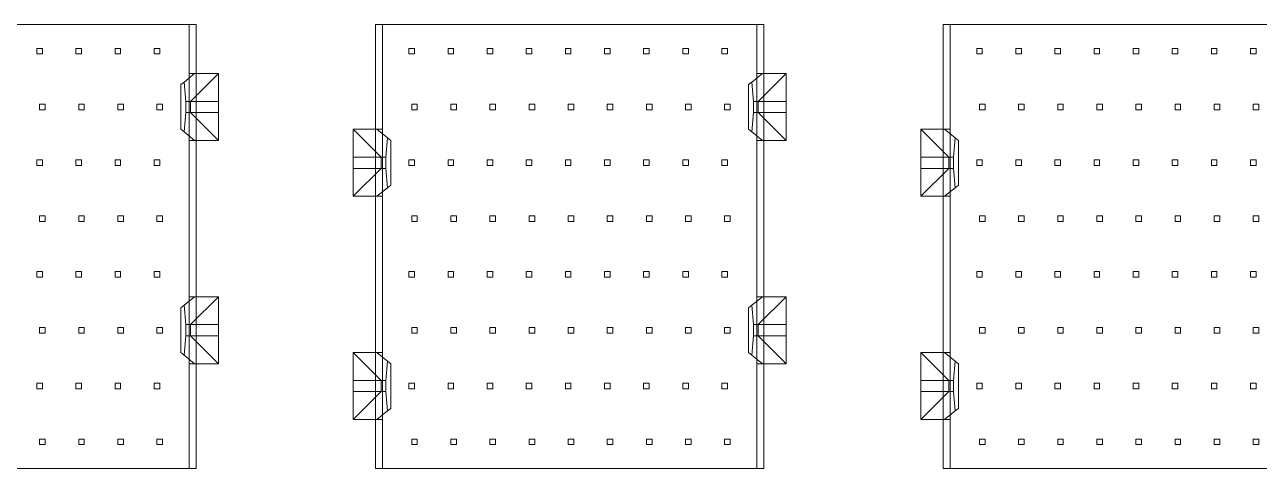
# Model space of a CAD drawing. Header units: millimetres. Extents: x -84 to 500, y -79 to 331.
# Drawn here: x 267.3 to 311.49, y 120.05 to 135.95 of the extents above; entities that cross this region are included whole.
import ezdxf
from ezdxf.lldxf.tags import DXFTag

# ---------------------------------------------------------------- set-up
doc = ezdxf.new("R2010")
doc.units = ezdxf.units.MM
tags = doc.linetypes.add('HIDDEN', pattern=[1.905, 1.27, -0.635]).pattern_tags.tags
tags[6:7] = [DXFTag(74, 4), DXFTag(75, 0), DXFTag(340, '0'), DXFTag(46, 1.0), DXFTag(50, 0.0), DXFTag(44, 0.0), DXFTag(45, 0.0)]
tags[4:5] = [DXFTag(74, 4), DXFTag(75, 0), DXFTag(340, '0'), DXFTag(46, 1.0), DXFTag(50, 0.0), DXFTag(44, 0.0), DXFTag(45, 0.0)]

msp = doc.modelspace()

# ---------------------------------------------------------------- linework, layer by layer
at = {"color": 7, "linetype": 'Continuous', "lineweight": 15}
for p, q in [((273.18, 135.95), (259.78, 135.95)), ((273.18, 134.2), (273.18, 135.95)), ((273.43, 135.95), (273.18, 135.95)), ((273.43, 135.95), (273.43, 134.2)), ((279.85, 135.95), (279.85, 132.2)), ((280.1, 135.95), (279.85, 135.95)), ((280.1, 135.95), (280.1, 132.2)), ((293.5, 135.95), (280.1, 135.95)), ((293.5, 134.2), (293.5, 135.95)), ((293.75, 135.95), (293.5, 135.95)), ((293.75, 135.95), (293.75, 134.2)), ((300.17, 135.95), (300.17, 132.2)), ((300.42, 135.95), (300.17, 135.95)), ((300.42, 135.95), (300.42, 132.2)), ((313.82, 135.95), (300.42, 135.95)), ((272.88, 133.8), (272.999, 133.895)), ((273.38, 134.2), (272.999, 133.895)), ((272.999, 133.895), (273.06, 133.2)), ((273.18, 134.2), (273.38, 134.2)), ((274.23, 134.2), (273.23, 133.2)), ((273.38, 134.2), (274.23, 134.2)), ((274.23, 134.2), (274.23, 133.2)), ((293.2, 133.8), (293.319, 133.895)), ((293.7, 134.2), (293.319, 133.895)), ((293.319, 133.895), (293.38, 133.2)), ((293.5, 134.2), (293.7, 134.2)), ((294.55, 134.2), (293.55, 133.2)), ((293.7, 134.2), (294.55, 134.2)), ((294.55, 134.2), (294.55, 133.2)), ((272.88, 132.2), (272.88, 133.8)), ((293.2, 132.2), (293.2, 133.8)), ((273.06, 133.2), (273.06, 132.8)), ((273.23, 133.2), (273.06, 133.2)), ((273.23, 132.8), (273.23, 133.2)), ((274.23, 133.2), (273.23, 133.2)), ((274.23, 133.2), (274.23, 132.8)), ((293.38, 133.2), (293.38, 132.8)), ((293.55, 133.2), (293.38, 133.2)), ((293.55, 132.8), (293.55, 133.2)), ((294.55, 133.2), (293.55, 133.2)), ((294.55, 133.2), (294.55, 132.8)), ((273.06, 132.8), (272.999, 132.105)), ((273.06, 132.8), (273.23, 132.8)), ((273.23, 132.8), (274.23, 131.8)), ((273.23, 132.8), (274.23, 132.8)), ((274.23, 132.8), (274.23, 131.8)), ((293.38, 132.8), (293.319, 132.105)), ((293.38, 132.8), (293.55, 132.8)), ((293.55, 132.8), (294.55, 131.8)), ((293.55, 132.8), (294.55, 132.8)), ((294.55, 132.8), (294.55, 131.8)), ((272.999, 132.105), (272.88, 132.2)), ((280.05, 131.2), (279.05, 132.2)), ((279.05, 131.2), (279.05, 132.2)), ((279.05, 132.2), (279.9, 132.2)), ((280.281, 131.895), (279.9, 132.2)), ((279.9, 132.2), (280.1, 132.2)), ((293.319, 132.105), (293.2, 132.2)), ((299.37, 132.2), (300.22, 132.2)), ((300.37, 131.2), (299.37, 132.2)), ((299.37, 131.2), (299.37, 132.2)), ((300.601, 131.895), (300.22, 132.2)), ((300.22, 132.2), (300.42, 132.2)), ((272.999, 132.105), (273.38, 131.8)), ((273.18, 126.2), (273.18, 131.8)), ((273.38, 131.8), (273.18, 131.8)), ((274.23, 131.8), (273.38, 131.8)), ((273.43, 131.8), (273.43, 126.2)), ((280.22, 131.2), (280.281, 131.895)), ((280.281, 131.895), (280.4, 131.8)), ((280.4, 131.8), (280.4, 130.2)), ((293.319, 132.105), (293.7, 131.8)), ((293.5, 126.2), (293.5, 131.8)), ((293.7, 131.8), (293.5, 131.8)), ((294.55, 131.8), (293.7, 131.8)), ((293.75, 131.8), (293.75, 126.2)), ((300.54, 131.2), (300.601, 131.895)), ((300.601, 131.895), (300.72, 131.8)), ((300.72, 131.8), (300.72, 130.2)), ((279.05, 130.8), (279.05, 131.2)), ((280.05, 131.2), (279.05, 131.2)), ((279.05, 129.8), (279.05, 130.8)), ((279.05, 129.8), (280.05, 130.8)), ((279.05, 130.8), (280.05, 130.8)), ((280.05, 131.2), (280.05, 130.8)), ((280.22, 131.2), (280.05, 131.2)), ((280.05, 130.8), (280.22, 130.8)), ((280.22, 130.8), (280.22, 131.2)), ((280.281, 130.105), (280.22, 130.8)), ((299.37, 130.8), (299.37, 131.2)), ((300.37, 131.2), (299.37, 131.2)), ((299.37, 129.8), (300.37, 130.8)), ((299.37, 129.8), (299.37, 130.8)), ((299.37, 130.8), (300.37, 130.8)), ((300.54, 131.2), (300.37, 131.2)), ((300.37, 131.2), (300.37, 130.8)), ((300.37, 130.8), (300.54, 130.8)), ((300.54, 130.8), (300.54, 131.2)), ((300.601, 130.105), (300.54, 130.8)), ((280.281, 130.105), (279.9, 129.8)), ((280.4, 130.2), (280.281, 130.105)), ((300.601, 130.105), (300.22, 129.8)), ((300.72, 130.2), (300.601, 130.105)), ((279.9, 129.8), (279.05, 129.8)), ((279.85, 124.2), (279.85, 129.8)), ((280.1, 129.8), (279.9, 129.8)), ((280.1, 129.8), (280.1, 124.2)), ((300.22, 129.8), (299.37, 129.8)), ((300.17, 124.2), (300.17, 129.8)), ((300.42, 129.8), (300.22, 129.8)), ((300.42, 129.8), (300.42, 124.2)), ((273.38, 126.2), (272.999, 125.895)), ((273.18, 126.2), (273.38, 126.2)), ((274.23, 126.2), (273.23, 125.2)), ((273.38, 126.2), (274.23, 126.2)), ((274.23, 126.2), (274.23, 125.2)), ((293.7, 126.2), (293.319, 125.895)), ((293.5, 126.2), (293.7, 126.2)), ((294.55, 126.2), (293.55, 125.2)), ((293.7, 126.2), (294.55, 126.2)), ((294.55, 126.2), (294.55, 125.2)), ((272.88, 125.8), (272.999, 125.895)), ((272.88, 124.2), (272.88, 125.8)), ((272.999, 125.895), (273.06, 125.2)), ((293.2, 125.8), (293.319, 125.895)), ((293.2, 124.2), (293.2, 125.8)), ((293.319, 125.895), (293.38, 125.2)), ((273.06, 125.2), (273.06, 124.8)), ((273.23, 125.2), (273.06, 125.2)), ((273.23, 124.8), (273.23, 125.2)), ((274.23, 125.2), (273.23, 125.2)), ((274.23, 125.2), (274.23, 124.8)), ((293.38, 125.2), (293.38, 124.8)), ((293.55, 125.2), (293.38, 125.2)), ((293.55, 124.8), (293.55, 125.2)), ((294.55, 125.2), (293.55, 125.2)), ((294.55, 125.2), (294.55, 124.8)), ((273.06, 124.8), (272.999, 124.105)), ((273.06, 124.8), (273.23, 124.8)), ((273.23, 124.8), (274.23, 124.8)), ((273.23, 124.8), (274.23, 123.8)), ((274.23, 124.8), (274.23, 123.8)), ((293.38, 124.8), (293.319, 124.105)), ((293.38, 124.8), (293.55, 124.8)), ((293.55, 124.8), (294.55, 124.8)), ((293.55, 124.8), (294.55, 123.8)), ((294.55, 124.8), (294.55, 123.8)), ((272.999, 124.105), (272.88, 124.2)), ((280.05, 123.2), (279.05, 124.2)), ((279.05, 123.2), (279.05, 124.2)), ((279.05, 124.2), (279.9, 124.2)), ((279.9, 124.2), (280.281, 123.895)), ((279.9, 124.2), (280.1, 124.2)), ((293.319, 124.105), (293.2, 124.2)), ((299.37, 124.2), (300.22, 124.2)), ((300.37, 123.2), (299.37, 124.2)), ((299.37, 123.2), (299.37, 124.2)), ((300.22, 124.2), (300.601, 123.895)), ((300.22, 124.2), (300.42, 124.2)), ((273.38, 123.8), (272.999, 124.105)), ((273.18, 120.05), (273.18, 123.8)), ((273.38, 123.8), (273.18, 123.8)), ((274.23, 123.8), (273.38, 123.8)), ((273.43, 123.8), (273.43, 120.05)), ((280.22, 123.2), (280.281, 123.895)), ((280.281, 123.895), (280.4, 123.8)), ((280.4, 123.8), (280.4, 122.2)), ((293.7, 123.8), (293.319, 124.105)), ((293.5, 120.05), (293.5, 123.8)), ((293.7, 123.8), (293.5, 123.8)), ((294.55, 123.8), (293.7, 123.8)), ((293.75, 123.8), (293.75, 120.05)), ((300.54, 123.2), (300.601, 123.895)), ((300.601, 123.895), (300.72, 123.8)), ((300.72, 123.8), (300.72, 122.2)), ((279.05, 122.8), (279.05, 123.2)), ((280.05, 123.2), (279.05, 123.2)), ((280.22, 123.2), (280.05, 123.2)), ((280.05, 123.2), (280.05, 122.8)), ((280.22, 122.8), (280.22, 123.2)), ((299.37, 122.8), (299.37, 123.2)), ((300.37, 123.2), (299.37, 123.2)), ((300.54, 123.2), (300.37, 123.2)), ((300.37, 123.2), (300.37, 122.8)), ((300.54, 122.8), (300.54, 123.2)), ((279.05, 121.8), (280.05, 122.8)), ((279.05, 122.8), (280.05, 122.8)), ((279.05, 121.8), (279.05, 122.8)), ((280.05, 122.8), (280.22, 122.8)), ((280.281, 122.105), (280.22, 122.8)), ((299.37, 121.8), (300.37, 122.8)), ((299.37, 121.8), (299.37, 122.8)), ((299.37, 122.8), (300.37, 122.8)), ((300.37, 122.8), (300.54, 122.8)), ((300.601, 122.105), (300.54, 122.8)), ((279.9, 121.8), (280.281, 122.105)), ((280.4, 122.2), (280.281, 122.105)), ((300.22, 121.8), (300.601, 122.105)), ((300.72, 122.2), (300.601, 122.105)), ((279.9, 121.8), (279.05, 121.8)), ((279.85, 120.05), (279.85, 121.8)), ((280.1, 121.8), (279.9, 121.8)), ((280.1, 121.8), (280.1, 120.05)), ((300.22, 121.8), (299.37, 121.8)), ((300.17, 120.05), (300.17, 121.8)), ((300.42, 121.8), (300.22, 121.8)), ((300.42, 121.8), (300.42, 120.05)), ((259.78, 120.05), (273.18, 120.05)), ((273.43, 120.05), (273.18, 120.05)), ((279.85, 120.05), (280.1, 120.05)), ((280.1, 120.05), (293.5, 120.05)), ((293.75, 120.05), (293.5, 120.05)), ((300.17, 120.05), (300.42, 120.05)), ((300.42, 120.05), (313.82, 120.05))]:
    msp.add_line(p, q, dxfattribs=at)
at = {"color": 7, "linetype": 'HIDDEN', "lineweight": 0}
for p, q in [((267.73, 135.1), (267.93, 135.1)), ((267.73, 135.1), (267.73, 134.9)), ((267.93, 134.9), (267.73, 134.9)), ((267.93, 135.1), (267.93, 134.9)), ((269.13, 135.1), (269.33, 135.1)), ((269.13, 135.1), (269.13, 134.9)), ((269.33, 134.9), (269.13, 134.9)), ((269.33, 135.1), (269.33, 134.9)), ((270.53, 135.1), (270.73, 135.1)), ((270.53, 135.1), (270.53, 134.9)), ((270.73, 134.9), (270.53, 134.9)), ((270.73, 135.1), (270.73, 134.9)), ((271.93, 135.1), (272.13, 135.1)), ((271.93, 135.1), (271.93, 134.9)), ((272.13, 134.9), (271.93, 134.9)), ((272.13, 135.1), (272.13, 134.9)), ((281.05, 135.1), (281.25, 135.1)), ((281.05, 135.1), (281.05, 134.9)), ((281.25, 134.9), (281.05, 134.9)), ((281.25, 135.1), (281.25, 134.9)), ((282.45, 135.1), (282.45, 134.9)), ((282.45, 135.1), (282.65, 135.1)), ((282.65, 134.9), (282.45, 134.9)), ((282.65, 135.1), (282.65, 134.9)), ((283.85, 135.1), (284.05, 135.1)), ((283.85, 135.1), (283.85, 134.9)), ((284.05, 134.9), (283.85, 134.9)), ((284.05, 135.1), (284.05, 134.9)), ((285.25, 135.1), (285.25, 134.9)), ((285.25, 135.1), (285.45, 135.1)), ((285.45, 134.9), (285.25, 134.9)), ((285.45, 135.1), (285.45, 134.9)), ((286.65, 135.1), (286.85, 135.1)), ((286.65, 135.1), (286.65, 134.9)), ((286.85, 134.9), (286.65, 134.9)), ((286.85, 135.1), (286.85, 134.9)), ((288.05, 135.1), (288.25, 135.1)), ((288.05, 135.1), (288.05, 134.9)), ((288.25, 134.9), (288.05, 134.9)), ((288.25, 135.1), (288.25, 134.9)), ((289.45, 135.1), (289.65, 135.1)), ((289.45, 135.1), (289.45, 134.9)), ((289.65, 134.9), (289.45, 134.9)), ((289.65, 135.1), (289.65, 134.9)), ((290.85, 135.1), (291.05, 135.1)), ((290.85, 135.1), (290.85, 134.9)), ((291.05, 134.9), (290.85, 134.9)), ((291.05, 135.1), (291.05, 134.9)), ((292.25, 135.1), (292.45, 135.1)), ((292.25, 135.1), (292.25, 134.9)), ((292.45, 134.9), (292.25, 134.9)), ((292.45, 135.1), (292.45, 134.9)), ((301.37, 135.1), (301.37, 134.9)), ((301.37, 135.1), (301.57, 135.1)), ((301.57, 134.9), (301.37, 134.9)), ((301.57, 135.1), (301.57, 134.9)), ((302.77, 135.1), (302.77, 134.9)), ((302.77, 135.1), (302.97, 135.1)), ((302.97, 134.9), (302.77, 134.9)), ((302.97, 135.1), (302.97, 134.9)), ((304.17, 135.1), (304.17, 134.9)), ((304.17, 135.1), (304.37, 135.1)), ((304.37, 134.9), (304.17, 134.9)), ((304.37, 135.1), (304.37, 134.9)), ((305.57, 135.1), (305.57, 134.9)), ((305.57, 135.1), (305.77, 135.1)), ((305.77, 134.9), (305.57, 134.9)), ((305.77, 135.1), (305.77, 134.9)), ((306.97, 135.1), (306.97, 134.9)), ((306.97, 135.1), (307.17, 135.1)), ((307.17, 134.9), (306.97, 134.9)), ((307.17, 135.1), (307.17, 134.9)), ((308.37, 135.1), (308.37, 134.9)), ((308.37, 135.1), (308.57, 135.1)), ((308.57, 134.9), (308.37, 134.9)), ((308.57, 135.1), (308.57, 134.9)), ((309.77, 135.1), (309.97, 135.1)), ((309.77, 135.1), (309.77, 134.9)), ((309.97, 134.9), (309.77, 134.9)), ((309.97, 135.1), (309.97, 134.9)), ((311.17, 135.1), (311.17, 134.9)), ((311.17, 135.1), (311.37, 135.1)), ((311.37, 134.9), (311.17, 134.9)), ((311.37, 135.1), (311.37, 134.9)), ((273.18, 131.8), (273.18, 134.2)), ((273.43, 134.2), (273.43, 131.8)), ((293.5, 131.8), (293.5, 134.2)), ((293.75, 134.2), (293.75, 131.8)), ((267.83, 133.1), (268.03, 133.1)), ((267.83, 132.9), (267.83, 133.1)), ((268.03, 133.1), (268.03, 132.9)), ((269.23, 133.1), (269.43, 133.1)), ((269.23, 132.9), (269.23, 133.1)), ((269.43, 133.1), (269.43, 132.9)), ((270.63, 133.1), (270.83, 133.1)), ((270.63, 132.9), (270.63, 133.1)), ((270.83, 133.1), (270.83, 132.9)), ((272.03, 132.9), (272.03, 133.1)), ((272.03, 133.1), (272.23, 133.1)), ((272.23, 133.1), (272.23, 132.9)), ((281.15, 132.9), (281.15, 133.1)), ((281.15, 133.1), (281.35, 133.1)), ((281.35, 133.1), (281.35, 132.9)), ((282.55, 133.1), (282.75, 133.1)), ((282.55, 132.9), (282.55, 133.1)), ((282.75, 133.1), (282.75, 132.9)), ((283.95, 132.9), (283.95, 133.1)), ((283.95, 133.1), (284.15, 133.1)), ((284.15, 133.1), (284.15, 132.9)), ((285.35, 132.9), (285.35, 133.1)), ((285.35, 133.1), (285.55, 133.1)), ((285.55, 133.1), (285.55, 132.9)), ((286.75, 132.9), (286.75, 133.1)), ((286.75, 133.1), (286.95, 133.1)), ((286.95, 133.1), (286.95, 132.9)), ((288.15, 132.9), (288.15, 133.1)), ((288.15, 133.1), (288.35, 133.1)), ((288.35, 133.1), (288.35, 132.9)), ((289.55, 132.9), (289.55, 133.1)), ((289.55, 133.1), (289.75, 133.1)), ((289.75, 133.1), (289.75, 132.9)), ((290.95, 132.9), (290.95, 133.1)), ((290.95, 133.1), (291.15, 133.1)), ((291.15, 133.1), (291.15, 132.9)), ((292.35, 132.9), (292.35, 133.1)), ((292.35, 133.1), (292.55, 133.1)), ((292.55, 133.1), (292.55, 132.9)), ((301.47, 132.9), (301.47, 133.1)), ((301.47, 133.1), (301.67, 133.1)), ((301.67, 133.1), (301.67, 132.9)), ((302.87, 133.1), (303.07, 133.1)), ((302.87, 132.9), (302.87, 133.1)), ((303.07, 133.1), (303.07, 132.9)), ((304.27, 132.9), (304.27, 133.1)), ((304.27, 133.1), (304.47, 133.1)), ((304.47, 133.1), (304.47, 132.9)), ((305.67, 133.1), (305.87, 133.1)), ((305.67, 132.9), (305.67, 133.1)), ((305.87, 133.1), (305.87, 132.9)), ((307.07, 132.9), (307.07, 133.1)), ((307.07, 133.1), (307.27, 133.1)), ((307.27, 133.1), (307.27, 132.9)), ((308.47, 132.9), (308.47, 133.1)), ((308.47, 133.1), (308.67, 133.1)), ((308.67, 133.1), (308.67, 132.9)), ((309.87, 133.1), (310.07, 133.1)), ((309.87, 132.9), (309.87, 133.1)), ((310.07, 133.1), (310.07, 132.9)), ((311.27, 132.9), (311.27, 133.1)), ((311.27, 133.1), (311.47, 133.1)), ((311.47, 133.1), (311.47, 132.9)), ((267.83, 132.9), (268.03, 132.9)), ((269.23, 132.9), (269.43, 132.9)), ((270.63, 132.9), (270.83, 132.9)), ((272.03, 132.9), (272.23, 132.9)), ((281.15, 132.9), (281.35, 132.9)), ((282.55, 132.9), (282.75, 132.9)), ((283.95, 132.9), (284.15, 132.9)), ((285.35, 132.9), (285.55, 132.9)), ((286.75, 132.9), (286.95, 132.9)), ((288.15, 132.9), (288.35, 132.9)), ((289.55, 132.9), (289.75, 132.9)), ((290.95, 132.9), (291.15, 132.9)), ((292.35, 132.9), (292.55, 132.9)), ((301.47, 132.9), (301.67, 132.9)), ((302.87, 132.9), (303.07, 132.9)), ((304.27, 132.9), (304.47, 132.9)), ((305.67, 132.9), (305.87, 132.9)), ((307.07, 132.9), (307.27, 132.9)), ((308.47, 132.9), (308.67, 132.9)), ((309.87, 132.9), (310.07, 132.9)), ((311.27, 132.9), (311.47, 132.9)), ((279.85, 129.8), (279.85, 132.2)), ((280.1, 129.8), (280.1, 132.2)), ((300.17, 129.8), (300.17, 132.2)), ((300.42, 129.8), (300.42, 132.2)), ((267.73, 131.1), (267.93, 131.1)), ((267.73, 131.1), (267.73, 130.9)), ((267.93, 130.9), (267.73, 130.9)), ((267.93, 131.1), (267.93, 130.9)), ((269.13, 131.1), (269.13, 130.9)), ((269.13, 131.1), (269.33, 131.1)), ((269.33, 130.9), (269.13, 130.9)), ((269.33, 131.1), (269.33, 130.9)), ((270.53, 131.1), (270.53, 130.9)), ((270.53, 131.1), (270.73, 131.1)), ((270.73, 130.9), (270.53, 130.9)), ((270.73, 131.1), (270.73, 130.9)), ((271.93, 131.1), (272.13, 131.1)), ((271.93, 131.1), (271.93, 130.9)), ((272.13, 130.9), (271.93, 130.9)), ((272.13, 131.1), (272.13, 130.9)), ((281.05, 131.1), (281.25, 131.1)), ((281.05, 131.1), (281.05, 130.9)), ((281.25, 130.9), (281.05, 130.9)), ((281.25, 131.1), (281.25, 130.9)), ((282.45, 131.1), (282.65, 131.1)), ((282.45, 131.1), (282.45, 130.9)), ((282.65, 130.9), (282.45, 130.9)), ((282.65, 131.1), (282.65, 130.9)), ((283.85, 131.1), (284.05, 131.1)), ((283.85, 131.1), (283.85, 130.9)), ((284.05, 130.9), (283.85, 130.9)), ((284.05, 131.1), (284.05, 130.9)), ((285.25, 131.1), (285.45, 131.1)), ((285.25, 131.1), (285.25, 130.9)), ((285.45, 130.9), (285.25, 130.9)), ((285.45, 131.1), (285.45, 130.9)), ((286.65, 131.1), (286.85, 131.1)), ((286.65, 131.1), (286.65, 130.9)), ((286.85, 130.9), (286.65, 130.9)), ((286.85, 131.1), (286.85, 130.9)), ((288.05, 131.1), (288.25, 131.1)), ((288.05, 131.1), (288.05, 130.9)), ((288.25, 130.9), (288.05, 130.9)), ((288.25, 131.1), (288.25, 130.9)), ((289.45, 131.1), (289.65, 131.1)), ((289.45, 131.1), (289.45, 130.9)), ((289.65, 130.9), (289.45, 130.9)), ((289.65, 131.1), (289.65, 130.9)), ((290.85, 131.1), (291.05, 131.1)), ((290.85, 131.1), (290.85, 130.9)), ((291.05, 130.9), (290.85, 130.9)), ((291.05, 131.1), (291.05, 130.9)), ((292.25, 131.1), (292.45, 131.1)), ((292.25, 131.1), (292.25, 130.9)), ((292.45, 130.9), (292.25, 130.9)), ((292.45, 131.1), (292.45, 130.9)), ((301.37, 131.1), (301.57, 131.1)), ((301.37, 131.1), (301.37, 130.9)), ((301.57, 130.9), (301.37, 130.9)), ((301.57, 131.1), (301.57, 130.9)), ((302.77, 131.1), (302.77, 130.9)), ((302.77, 131.1), (302.97, 131.1)), ((302.97, 130.9), (302.77, 130.9)), ((302.97, 131.1), (302.97, 130.9)), ((304.17, 131.1), (304.17, 130.9)), ((304.17, 131.1), (304.37, 131.1)), ((304.37, 130.9), (304.17, 130.9)), ((304.37, 131.1), (304.37, 130.9)), ((305.57, 131.1), (305.57, 130.9)), ((305.57, 131.1), (305.77, 131.1)), ((305.77, 130.9), (305.57, 130.9)), ((305.77, 131.1), (305.77, 130.9)), ((306.97, 131.1), (306.97, 130.9)), ((306.97, 131.1), (307.17, 131.1)), ((307.17, 130.9), (306.97, 130.9)), ((307.17, 131.1), (307.17, 130.9)), ((308.37, 131.1), (308.37, 130.9)), ((308.37, 131.1), (308.57, 131.1)), ((308.57, 130.9), (308.37, 130.9)), ((308.57, 131.1), (308.57, 130.9)), ((309.77, 131.1), (309.77, 130.9)), ((309.77, 131.1), (309.97, 131.1)), ((309.97, 130.9), (309.77, 130.9)), ((309.97, 131.1), (309.97, 130.9)), ((311.17, 131.1), (311.17, 130.9)), ((311.17, 131.1), (311.37, 131.1)), ((311.37, 130.9), (311.17, 130.9)), ((311.37, 131.1), (311.37, 130.9)), ((267.83, 129.1), (268.03, 129.1)), ((267.83, 128.9), (267.83, 129.1)), ((268.03, 129.1), (268.03, 128.9)), ((269.23, 129.1), (269.43, 129.1)), ((269.23, 128.9), (269.23, 129.1)), ((269.43, 129.1), (269.43, 128.9)), ((270.63, 129.1), (270.83, 129.1)), ((270.63, 128.9), (270.63, 129.1)), ((270.83, 129.1), (270.83, 128.9)), ((272.03, 128.9), (272.03, 129.1)), ((272.03, 129.1), (272.23, 129.1)), ((272.23, 129.1), (272.23, 128.9)), ((281.15, 129.1), (281.35, 129.1)), ((281.15, 128.9), (281.15, 129.1)), ((281.35, 129.1), (281.35, 128.9)), ((282.55, 128.9), (282.55, 129.1)), ((282.55, 129.1), (282.75, 129.1)), ((282.75, 129.1), (282.75, 128.9)), ((283.95, 128.9), (283.95, 129.1)), ((283.95, 129.1), (284.15, 129.1)), ((284.15, 129.1), (284.15, 128.9)), ((285.35, 128.9), (285.35, 129.1)), ((285.35, 129.1), (285.55, 129.1)), ((285.55, 129.1), (285.55, 128.9)), ((286.75, 128.9), (286.75, 129.1)), ((286.75, 129.1), (286.95, 129.1)), ((286.95, 129.1), (286.95, 128.9)), ((288.15, 128.9), (288.15, 129.1)), ((288.15, 129.1), (288.35, 129.1)), ((288.35, 129.1), (288.35, 128.9)), ((289.55, 128.9), (289.55, 129.1)), ((289.55, 129.1), (289.75, 129.1)), ((289.75, 129.1), (289.75, 128.9)), ((290.95, 128.9), (290.95, 129.1)), ((290.95, 129.1), (291.15, 129.1)), ((291.15, 129.1), (291.15, 128.9)), ((292.35, 129.1), (292.55, 129.1)), ((292.35, 128.9), (292.35, 129.1)), ((292.55, 129.1), (292.55, 128.9)), ((301.47, 129.1), (301.67, 129.1)), ((301.47, 128.9), (301.47, 129.1)), ((301.67, 129.1), (301.67, 128.9)), ((302.87, 128.9), (302.87, 129.1)), ((302.87, 129.1), (303.07, 129.1)), ((303.07, 129.1), (303.07, 128.9)), ((304.27, 129.1), (304.47, 129.1)), ((304.27, 128.9), (304.27, 129.1)), ((304.47, 129.1), (304.47, 128.9)), ((305.67, 129.1), (305.87, 129.1)), ((305.67, 128.9), (305.67, 129.1)), ((305.87, 129.1), (305.87, 128.9)), ((307.07, 129.1), (307.27, 129.1)), ((307.07, 128.9), (307.07, 129.1)), ((307.27, 129.1), (307.27, 128.9)), ((308.47, 128.9), (308.47, 129.1)), ((308.47, 129.1), (308.67, 129.1)), ((308.67, 129.1), (308.67, 128.9)), ((309.87, 129.1), (310.07, 129.1)), ((309.87, 128.9), (309.87, 129.1)), ((310.07, 129.1), (310.07, 128.9)), ((311.27, 129.1), (311.47, 129.1)), ((311.27, 128.9), (311.27, 129.1)), ((311.47, 129.1), (311.47, 128.9)), ((267.83, 128.9), (268.03, 128.9)), ((269.23, 128.9), (269.43, 128.9)), ((270.63, 128.9), (270.83, 128.9)), ((272.03, 128.9), (272.23, 128.9)), ((281.15, 128.9), (281.35, 128.9)), ((282.55, 128.9), (282.75, 128.9)), ((283.95, 128.9), (284.15, 128.9)), ((285.35, 128.9), (285.55, 128.9)), ((286.75, 128.9), (286.95, 128.9)), ((288.15, 128.9), (288.35, 128.9)), ((289.55, 128.9), (289.75, 128.9)), ((290.95, 128.9), (291.15, 128.9)), ((292.35, 128.9), (292.55, 128.9)), ((301.47, 128.9), (301.67, 128.9)), ((302.87, 128.9), (303.07, 128.9)), ((304.27, 128.9), (304.47, 128.9)), ((305.67, 128.9), (305.87, 128.9)), ((307.07, 128.9), (307.27, 128.9)), ((308.47, 128.9), (308.67, 128.9)), ((309.87, 128.9), (310.07, 128.9)), ((311.27, 128.9), (311.47, 128.9)), ((267.73, 127.1), (267.73, 126.9)), ((267.73, 127.1), (267.93, 127.1)), ((267.93, 126.9), (267.73, 126.9)), ((267.93, 127.1), (267.93, 126.9)), ((269.13, 127.1), (269.13, 126.9)), ((269.13, 127.1), (269.33, 127.1)), ((269.33, 126.9), (269.13, 126.9)), ((269.33, 127.1), (269.33, 126.9)), ((270.53, 127.1), (270.53, 126.9)), ((270.53, 127.1), (270.73, 127.1)), ((270.73, 126.9), (270.53, 126.9)), ((270.73, 127.1), (270.73, 126.9)), ((271.93, 127.1), (271.93, 126.9)), ((271.93, 127.1), (272.13, 127.1)), ((272.13, 126.9), (271.93, 126.9)), ((272.13, 127.1), (272.13, 126.9)), ((281.05, 127.1), (281.25, 127.1)), ((281.05, 127.1), (281.05, 126.9)), ((281.25, 126.9), (281.05, 126.9)), ((281.25, 127.1), (281.25, 126.9)), ((282.45, 127.1), (282.65, 127.1)), ((282.45, 127.1), (282.45, 126.9)), ((282.65, 126.9), (282.45, 126.9)), ((282.65, 127.1), (282.65, 126.9)), ((283.85, 127.1), (284.05, 127.1)), ((283.85, 127.1), (283.85, 126.9)), ((284.05, 126.9), (283.85, 126.9)), ((284.05, 127.1), (284.05, 126.9)), ((285.25, 127.1), (285.45, 127.1)), ((285.25, 127.1), (285.25, 126.9)), ((285.45, 126.9), (285.25, 126.9)), ((285.45, 127.1), (285.45, 126.9)), ((286.65, 127.1), (286.85, 127.1)), ((286.65, 127.1), (286.65, 126.9)), ((286.85, 126.9), (286.65, 126.9)), ((286.85, 127.1), (286.85, 126.9)), ((288.05, 127.1), (288.25, 127.1)), ((288.05, 127.1), (288.05, 126.9)), ((288.25, 126.9), (288.05, 126.9)), ((288.25, 127.1), (288.25, 126.9)), ((289.45, 127.1), (289.65, 127.1)), ((289.45, 127.1), (289.45, 126.9)), ((289.65, 126.9), (289.45, 126.9)), ((289.65, 127.1), (289.65, 126.9)), ((290.85, 127.1), (291.05, 127.1)), ((290.85, 127.1), (290.85, 126.9)), ((291.05, 126.9), (290.85, 126.9)), ((291.05, 127.1), (291.05, 126.9)), ((292.25, 127.1), (292.45, 127.1)), ((292.25, 127.1), (292.25, 126.9)), ((292.45, 126.9), (292.25, 126.9)), ((292.45, 127.1), (292.45, 126.9)), ((301.37, 127.1), (301.57, 127.1)), ((301.37, 127.1), (301.37, 126.9)), ((301.57, 126.9), (301.37, 126.9)), ((301.57, 127.1), (301.57, 126.9)), ((302.77, 127.1), (302.97, 127.1)), ((302.77, 127.1), (302.77, 126.9)), ((302.97, 126.9), (302.77, 126.9)), ((302.97, 127.1), (302.97, 126.9)), ((304.17, 127.1), (304.37, 127.1)), ((304.17, 127.1), (304.17, 126.9)), ((304.37, 126.9), (304.17, 126.9)), ((304.37, 127.1), (304.37, 126.9)), ((305.57, 127.1), (305.57, 126.9)), ((305.57, 127.1), (305.77, 127.1)), ((305.77, 126.9), (305.57, 126.9)), ((305.77, 127.1), (305.77, 126.9)), ((306.97, 127.1), (306.97, 126.9)), ((306.97, 127.1), (307.17, 127.1)), ((307.17, 126.9), (306.97, 126.9)), ((307.17, 127.1), (307.17, 126.9)), ((308.37, 127.1), (308.37, 126.9)), ((308.37, 127.1), (308.57, 127.1)), ((308.57, 126.9), (308.37, 126.9)), ((308.57, 127.1), (308.57, 126.9)), ((309.77, 127.1), (309.77, 126.9)), ((309.77, 127.1), (309.97, 127.1)), ((309.97, 126.9), (309.77, 126.9)), ((309.97, 127.1), (309.97, 126.9)), ((311.17, 127.1), (311.17, 126.9)), ((311.17, 127.1), (311.37, 127.1)), ((311.37, 126.9), (311.17, 126.9)), ((311.37, 127.1), (311.37, 126.9)), ((273.18, 123.8), (273.18, 126.2)), ((273.43, 126.2), (273.43, 123.8)), ((293.5, 123.8), (293.5, 126.2)), ((293.75, 126.2), (293.75, 123.8)), ((267.83, 125.1), (268.03, 125.1)), ((267.83, 124.9), (267.83, 125.1)), ((268.03, 125.1), (268.03, 124.9)), ((269.23, 125.1), (269.43, 125.1)), ((269.23, 124.9), (269.23, 125.1)), ((269.43, 125.1), (269.43, 124.9)), ((270.63, 125.1), (270.83, 125.1)), ((270.63, 124.9), (270.63, 125.1)), ((270.83, 125.1), (270.83, 124.9)), ((272.03, 125.1), (272.23, 125.1)), ((272.03, 124.9), (272.03, 125.1)), ((272.23, 125.1), (272.23, 124.9)), ((281.15, 124.9), (281.15, 125.1)), ((281.15, 125.1), (281.35, 125.1)), ((281.35, 125.1), (281.35, 124.9)), ((282.55, 124.9), (282.55, 125.1)), ((282.55, 125.1), (282.75, 125.1)), ((282.75, 125.1), (282.75, 124.9)), ((283.95, 124.9), (283.95, 125.1)), ((283.95, 125.1), (284.15, 125.1)), ((284.15, 125.1), (284.15, 124.9)), ((285.35, 124.9), (285.35, 125.1)), ((285.35, 125.1), (285.55, 125.1)), ((285.55, 125.1), (285.55, 124.9)), ((286.75, 124.9), (286.75, 125.1)), ((286.75, 125.1), (286.95, 125.1)), ((286.95, 125.1), (286.95, 124.9)), ((288.15, 124.9), (288.15, 125.1)), ((288.15, 125.1), (288.35, 125.1)), ((288.35, 125.1), (288.35, 124.9)), ((289.55, 125.1), (289.75, 125.1)), ((289.55, 124.9), (289.55, 125.1)), ((289.75, 125.1), (289.75, 124.9)), ((290.95, 125.1), (291.15, 125.1)), ((290.95, 124.9), (290.95, 125.1)), ((291.15, 125.1), (291.15, 124.9)), ((292.35, 124.9), (292.35, 125.1)), ((292.35, 125.1), (292.55, 125.1)), ((292.55, 125.1), (292.55, 124.9)), ((301.47, 124.9), (301.47, 125.1)), ((301.47, 125.1), (301.67, 125.1)), ((301.67, 125.1), (301.67, 124.9)), ((302.87, 124.9), (302.87, 125.1)), ((302.87, 125.1), (303.07, 125.1)), ((303.07, 125.1), (303.07, 124.9)), ((304.27, 125.1), (304.47, 125.1)), ((304.27, 124.9), (304.27, 125.1)), ((304.47, 125.1), (304.47, 124.9)), ((305.67, 125.1), (305.87, 125.1)), ((305.67, 124.9), (305.67, 125.1)), ((305.87, 125.1), (305.87, 124.9)), ((307.07, 124.9), (307.07, 125.1)), ((307.07, 125.1), (307.27, 125.1)), ((307.27, 125.1), (307.27, 124.9)), ((308.47, 124.9), (308.47, 125.1)), ((308.47, 125.1), (308.67, 125.1)), ((308.67, 125.1), (308.67, 124.9)), ((309.87, 124.9), (309.87, 125.1)), ((309.87, 125.1), (310.07, 125.1)), ((310.07, 125.1), (310.07, 124.9)), ((311.27, 124.9), (311.27, 125.1)), ((311.27, 125.1), (311.47, 125.1)), ((311.47, 125.1), (311.47, 124.9)), ((267.83, 124.9), (268.03, 124.9)), ((269.23, 124.9), (269.43, 124.9)), ((270.63, 124.9), (270.83, 124.9)), ((272.03, 124.9), (272.23, 124.9)), ((281.15, 124.9), (281.35, 124.9)), ((282.55, 124.9), (282.75, 124.9)), ((283.95, 124.9), (284.15, 124.9)), ((285.35, 124.9), (285.55, 124.9)), ((286.75, 124.9), (286.95, 124.9)), ((288.15, 124.9), (288.35, 124.9)), ((289.55, 124.9), (289.75, 124.9)), ((290.95, 124.9), (291.15, 124.9)), ((292.35, 124.9), (292.55, 124.9)), ((301.47, 124.9), (301.67, 124.9)), ((302.87, 124.9), (303.07, 124.9)), ((304.27, 124.9), (304.47, 124.9)), ((305.67, 124.9), (305.87, 124.9)), ((307.07, 124.9), (307.27, 124.9)), ((308.47, 124.9), (308.67, 124.9)), ((309.87, 124.9), (310.07, 124.9)), ((311.27, 124.9), (311.47, 124.9)), ((279.85, 121.8), (279.85, 124.2)), ((280.1, 121.8), (280.1, 124.2)), ((300.17, 121.8), (300.17, 124.2)), ((300.42, 121.8), (300.42, 124.2)), ((267.73, 123.1), (267.93, 123.1)), ((267.73, 123.1), (267.73, 122.9)), ((267.93, 122.9), (267.73, 122.9)), ((267.93, 123.1), (267.93, 122.9)), ((269.13, 123.1), (269.13, 122.9)), ((269.13, 123.1), (269.33, 123.1)), ((269.33, 122.9), (269.13, 122.9)), ((269.33, 123.1), (269.33, 122.9)), ((270.53, 123.1), (270.53, 122.9)), ((270.53, 123.1), (270.73, 123.1)), ((270.73, 122.9), (270.53, 122.9)), ((270.73, 123.1), (270.73, 122.9)), ((271.93, 123.1), (272.13, 123.1)), ((271.93, 123.1), (271.93, 122.9)), ((272.13, 122.9), (271.93, 122.9)), ((272.13, 123.1), (272.13, 122.9)), ((281.05, 123.1), (281.05, 122.9)), ((281.05, 123.1), (281.25, 123.1)), ((281.25, 122.9), (281.05, 122.9)), ((281.25, 123.1), (281.25, 122.9)), ((282.45, 123.1), (282.65, 123.1)), ((282.45, 123.1), (282.45, 122.9)), ((282.65, 122.9), (282.45, 122.9)), ((282.65, 123.1), (282.65, 122.9)), ((283.85, 123.1), (284.05, 123.1)), ((283.85, 123.1), (283.85, 122.9)), ((284.05, 122.9), (283.85, 122.9)), ((284.05, 123.1), (284.05, 122.9)), ((285.25, 123.1), (285.45, 123.1)), ((285.25, 123.1), (285.25, 122.9)), ((285.45, 122.9), (285.25, 122.9)), ((285.45, 123.1), (285.45, 122.9)), ((286.65, 123.1), (286.85, 123.1)), ((286.65, 123.1), (286.65, 122.9)), ((286.85, 122.9), (286.65, 122.9)), ((286.85, 123.1), (286.85, 122.9)), ((288.05, 123.1), (288.25, 123.1)), ((288.05, 123.1), (288.05, 122.9)), ((288.25, 122.9), (288.05, 122.9)), ((288.25, 123.1), (288.25, 122.9)), ((289.45, 123.1), (289.65, 123.1)), ((289.45, 123.1), (289.45, 122.9)), ((289.65, 122.9), (289.45, 122.9)), ((289.65, 123.1), (289.65, 122.9)), ((290.85, 123.1), (291.05, 123.1)), ((290.85, 123.1), (290.85, 122.9)), ((291.05, 122.9), (290.85, 122.9)), ((291.05, 123.1), (291.05, 122.9)), ((292.25, 123.1), (292.45, 123.1)), ((292.25, 123.1), (292.25, 122.9)), ((292.45, 122.9), (292.25, 122.9)), ((292.45, 123.1), (292.45, 122.9)), ((301.37, 123.1), (301.37, 122.9)), ((301.37, 123.1), (301.57, 123.1)), ((301.57, 122.9), (301.37, 122.9)), ((301.57, 123.1), (301.57, 122.9)), ((302.77, 123.1), (302.77, 122.9)), ((302.77, 123.1), (302.97, 123.1)), ((302.97, 122.9), (302.77, 122.9)), ((302.97, 123.1), (302.97, 122.9)), ((304.17, 123.1), (304.17, 122.9)), ((304.17, 123.1), (304.37, 123.1)), ((304.37, 122.9), (304.17, 122.9)), ((304.37, 123.1), (304.37, 122.9)), ((305.57, 123.1), (305.77, 123.1)), ((305.57, 123.1), (305.57, 122.9)), ((305.77, 122.9), (305.57, 122.9)), ((305.77, 123.1), (305.77, 122.9)), ((306.97, 123.1), (306.97, 122.9)), ((306.97, 123.1), (307.17, 123.1)), ((307.17, 122.9), (306.97, 122.9)), ((307.17, 123.1), (307.17, 122.9)), ((308.37, 123.1), (308.37, 122.9)), ((308.37, 123.1), (308.57, 123.1)), ((308.57, 122.9), (308.37, 122.9)), ((308.57, 123.1), (308.57, 122.9)), ((309.77, 123.1), (309.77, 122.9)), ((309.77, 123.1), (309.97, 123.1)), ((309.97, 122.9), (309.77, 122.9)), ((309.97, 123.1), (309.97, 122.9)), ((311.17, 123.1), (311.17, 122.9)), ((311.17, 123.1), (311.37, 123.1)), ((311.37, 122.9), (311.17, 122.9)), ((311.37, 123.1), (311.37, 122.9)), ((267.83, 121.1), (268.03, 121.1)), ((267.83, 120.9), (267.83, 121.1)), ((268.03, 121.1), (268.03, 120.9)), ((269.23, 121.1), (269.43, 121.1)), ((269.23, 120.9), (269.23, 121.1)), ((269.43, 121.1), (269.43, 120.9)), ((270.63, 121.1), (270.83, 121.1)), ((270.63, 120.9), (270.63, 121.1)), ((270.83, 121.1), (270.83, 120.9)), ((272.03, 121.1), (272.23, 121.1)), ((272.03, 120.9), (272.03, 121.1)), ((272.23, 121.1), (272.23, 120.9)), ((281.15, 120.9), (281.15, 121.1)), ((281.15, 121.1), (281.35, 121.1)), ((281.35, 121.1), (281.35, 120.9)), ((282.55, 121.1), (282.75, 121.1)), ((282.55, 120.9), (282.55, 121.1)), ((282.75, 121.1), (282.75, 120.9)), ((283.95, 120.9), (283.95, 121.1)), ((283.95, 121.1), (284.15, 121.1)), ((284.15, 121.1), (284.15, 120.9)), ((285.35, 120.9), (285.35, 121.1)), ((285.35, 121.1), (285.55, 121.1)), ((285.55, 121.1), (285.55, 120.9)), ((286.75, 120.9), (286.75, 121.1)), ((286.75, 121.1), (286.95, 121.1)), ((286.95, 121.1), (286.95, 120.9)), ((288.15, 120.9), (288.15, 121.1)), ((288.15, 121.1), (288.35, 121.1)), ((288.35, 121.1), (288.35, 120.9)), ((289.55, 120.9), (289.55, 121.1)), ((289.55, 121.1), (289.75, 121.1)), ((289.75, 121.1), (289.75, 120.9)), ((290.95, 120.9), (290.95, 121.1)), ((290.95, 121.1), (291.15, 121.1)), ((291.15, 121.1), (291.15, 120.9)), ((292.35, 120.9), (292.35, 121.1)), ((292.35, 121.1), (292.55, 121.1)), ((292.55, 121.1), (292.55, 120.9)), ((301.47, 120.9), (301.47, 121.1)), ((301.47, 121.1), (301.67, 121.1)), ((301.67, 121.1), (301.67, 120.9)), ((302.87, 120.9), (302.87, 121.1)), ((302.87, 121.1), (303.07, 121.1)), ((303.07, 121.1), (303.07, 120.9)), ((304.27, 120.9), (304.27, 121.1)), ((304.27, 121.1), (304.47, 121.1)), ((304.47, 121.1), (304.47, 120.9)), ((305.67, 120.9), (305.67, 121.1)), ((305.67, 121.1), (305.87, 121.1)), ((305.87, 121.1), (305.87, 120.9)), ((307.07, 120.9), (307.07, 121.1)), ((307.07, 121.1), (307.27, 121.1)), ((307.27, 121.1), (307.27, 120.9)), ((308.47, 120.9), (308.47, 121.1)), ((308.47, 121.1), (308.67, 121.1)), ((308.67, 121.1), (308.67, 120.9)), ((309.87, 121.1), (310.07, 121.1)), ((309.87, 120.9), (309.87, 121.1)), ((310.07, 121.1), (310.07, 120.9)), ((311.27, 121.1), (311.47, 121.1)), ((311.27, 120.9), (311.27, 121.1)), ((311.47, 121.1), (311.47, 120.9)), ((267.83, 120.9), (268.03, 120.9)), ((269.23, 120.9), (269.43, 120.9)), ((270.63, 120.9), (270.83, 120.9)), ((272.03, 120.9), (272.23, 120.9)), ((281.15, 120.9), (281.35, 120.9)), ((282.55, 120.9), (282.75, 120.9)), ((283.95, 120.9), (284.15, 120.9)), ((285.35, 120.9), (285.55, 120.9)), ((286.75, 120.9), (286.95, 120.9)), ((288.15, 120.9), (288.35, 120.9)), ((289.55, 120.9), (289.75, 120.9)), ((290.95, 120.9), (291.15, 120.9)), ((292.35, 120.9), (292.55, 120.9)), ((301.47, 120.9), (301.67, 120.9)), ((302.87, 120.9), (303.07, 120.9)), ((304.27, 120.9), (304.47, 120.9)), ((305.67, 120.9), (305.87, 120.9)), ((307.07, 120.9), (307.27, 120.9)), ((308.47, 120.9), (308.67, 120.9)), ((309.87, 120.9), (310.07, 120.9)), ((311.27, 120.9), (311.47, 120.9))]:
    msp.add_line(p, q, dxfattribs=at)

doc.saveas('drawing.dxf')
